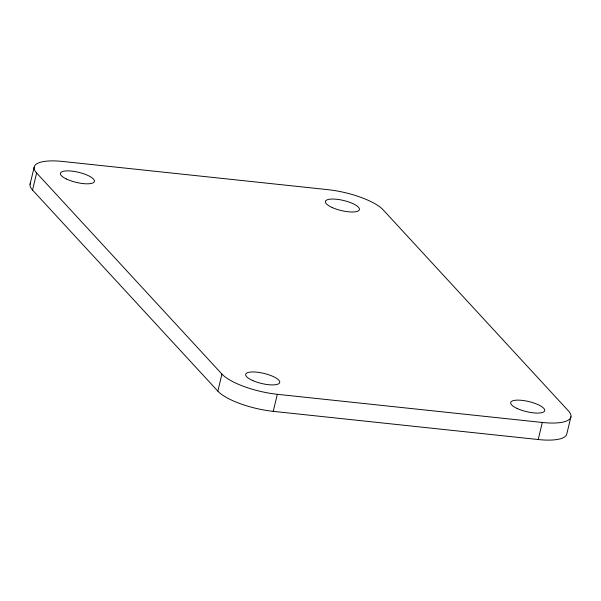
<?xml version="1.0" encoding="UTF-8"?>
<svg xmlns="http://www.w3.org/2000/svg" width="601" height="601" viewBox="0 0 601 601"><rect width="100%" height="100%" fill="white"/><g stroke="black" fill="none" stroke-linecap="round" stroke-linejoin="round"><path stroke-width="0.9" d="M30.05 184.319L34.144 167.258M570.95 416.681L566.856 433.742A44.429 13.139 13.5 0 1 538.218 439.534L273.23 411.354A44.429 13.139 13.5 0 1 217.84 391.146L32.544 190.066L36.638 173.005A44.429 13.139 13.5 0 1 62.782 161.466L327.77 189.646A44.429 13.139 13.5 0 1 383.16 209.854L568.456 410.934A44.429 13.139 13.5 0 1 542.32 422.473L277.331 394.301A44.429 13.139 13.5 0 1 221.934 374.092L36.638 173.005M217.84 391.146L221.934 374.092M273.23 411.354L277.331 394.301M538.218 439.534L542.32 422.473M32.544 190.066A44.429 13.139 13.5 0 1 30.696 182.712M252.901 380.636A17.489 5.176 13.5 0 0 279.683 382.597A17.489 5.176 13.5 0 0 255.508 372.042A17.489 5.176 13.5 0 0 252.901 380.636M517.123 408.462A17.489 5.176 13.5 0 0 544.566 411.039A17.489 5.176 13.5 0 0 521.375 400.296A17.489 5.176 13.5 0 0 517.123 408.462M332.248 207.57A17.489 5.176 13.5 0 0 359.338 209.817A17.489 5.176 13.5 0 0 335.606 199.171A17.489 5.176 13.5 0 0 332.248 207.57M66.388 178.985A17.489 5.176 13.5 0 0 94.184 181.945A17.489 5.176 13.5 0 0 71.647 171.09A17.489 5.176 13.5 0 0 66.388 178.985"/></g></svg>
